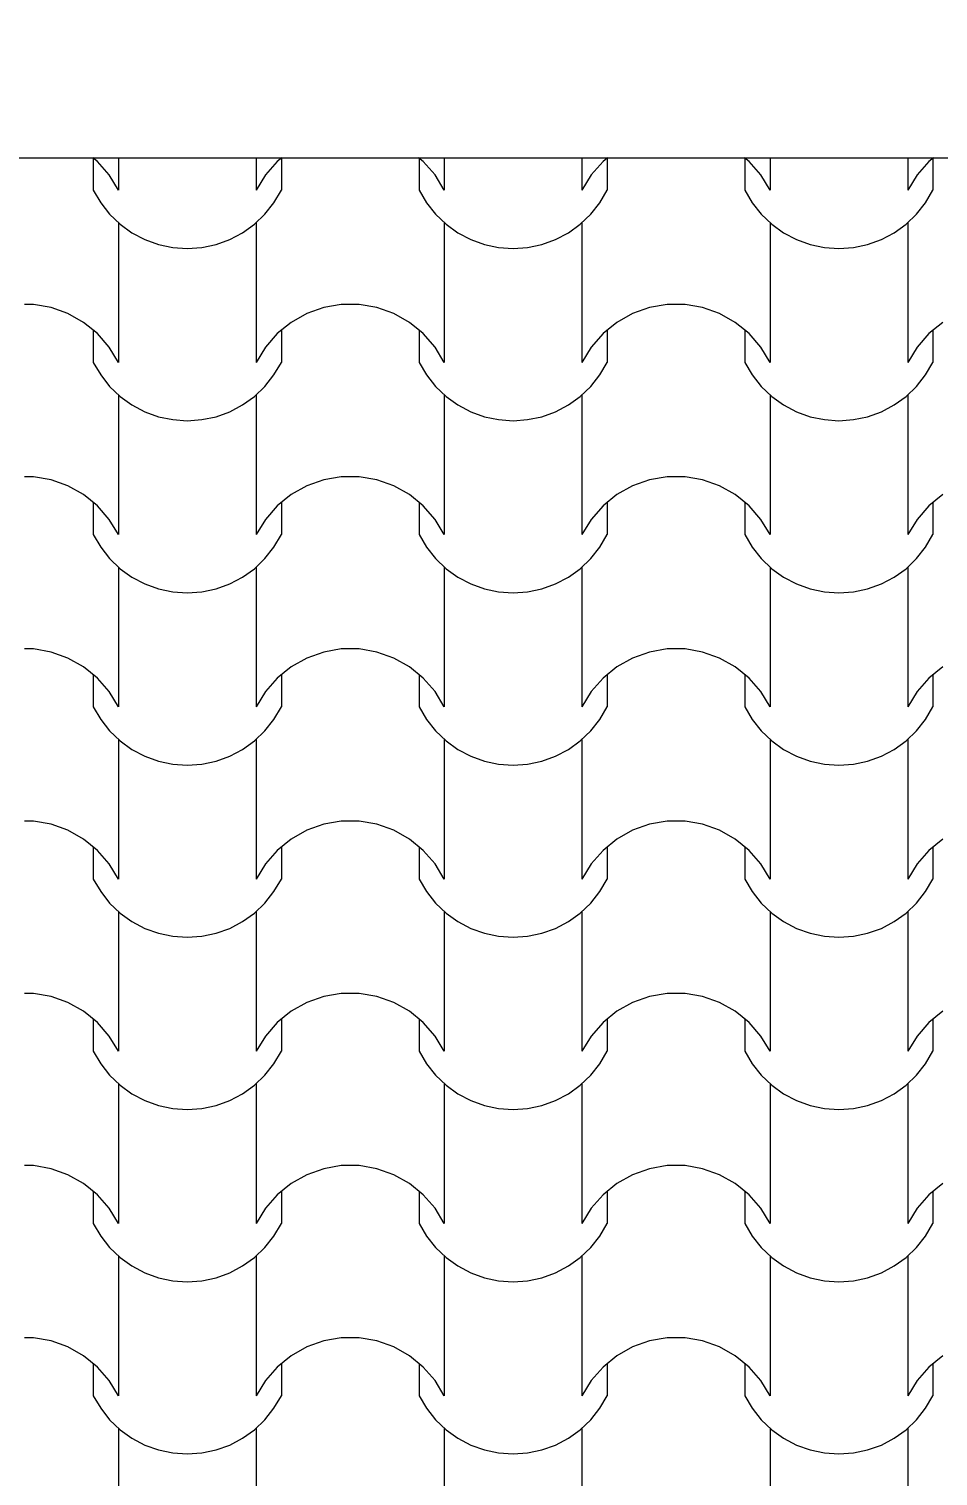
# Model space of a CAD drawing. Header units: millimetres. Extents: x 318905 to 439572, y -5133 to 105868.
# Drawn here: x 402543 to 403337, y 6484 to 7747 of the extents above; entities that cross this region are included whole.
import ezdxf

# ---------------------------------------------------------------- set-up
doc = ezdxf.new("R2010")
doc.units = ezdxf.units.MM
doc.header["$MEASUREMENT"] = 0
for name, color, linetype, lineweight in [('0_Stylo_No__98', 154, 'Continuous', 0), ('2D -  Dessin général_Stylo_No__1', 7, 'Continuous', 5), ('OMBRES_Stylo_No__1', 7, 'Continuous', 5)]:
    doc.layers.add(name, color=color, linetype=linetype, lineweight=lineweight)
doc.layers.add('OMBRES_Stylo_No__82', color=7, linetype='Continuous', lineweight=13, true_color=0xaaaaaa)
doc.styles.add('STYLE_GENERE_3', font='')
doc.styles.get('STYLE_GENERE_3').set_extended_font_data('Arial')
doc.dimstyles.new('STYLE_GENERE__1', dxfattribs={"dimtxt": 200, "dimasz": 142.5, "dimexe": 0.18, "dimexo": 500, "dimgap": 0.09, "dimtad": 0, "dimtih": 1, "dimtoh": 1, "dimlfac": 0.001, "dimzin": 0, "dimdsep": 46, "dimtxsty": 'STYLE_GENERE_3', "dimblk": 'ARROWHEAD_6', "dimblk1": 'ARROWHEAD_6', "dimblk2": 'ARROWHEAD_6', "dimcen": 0.09, "dimclrd": 154, "dimclre": 154, "dimclrt": 154, "dimazin": 0, "dimtfac": 1, "dimtdec": 4, "dimtmove": 0, "dimatfit": 3, "dimfxl": 0, "dimtolj": 1, "dimtzin": 0, "dimarcsym": 0})

# ---------------------------------------------------------------- blocks, each defined once
blk = doc.blocks.new('*X109')
at = {"layer": 'OMBRES_Stylo_No__82', "linetype": 'Continuous'}
for p, q in [((402602.9, 7631.3), (402598.9, 7634.5)), ((402599.3, 7634.2), (402599.3, 7606.2)), ((402613.2, 7619.5), (402602.9, 7631.3)), ((402621.3, 7634.5), (402621.3, 7606.2)), ((402741.6, 7634.5), (402741.6, 7606.2)), ((402760, 7631.3), (402749.7, 7619.5)), ((402763.9, 7634.5), (402760, 7631.3)), ((402763.6, 7634.2), (402763.6, 7606.2)), ((402887.4, 7631.3), (402883.4, 7634.5)), ((402883.8, 7634.2), (402883.8, 7606.2)), ((402897.7, 7619.5), (402887.4, 7631.3)), ((402905.8, 7634.5), (402905.8, 7606.2)), ((403026, 7634.5), (403026, 7606.2)), ((403044.5, 7631.3), (403034.2, 7619.5)), ((403048.4, 7634.5), (403044.5, 7631.3)), ((403048, 7634.2), (403048, 7606.2)), ((403171.9, 7631.3), (403167.9, 7634.5)), ((403168.3, 7634.2), (403168.3, 7606.2)), ((403182.1, 7619.5), (403171.9, 7631.3)), ((403190.3, 7634.5), (403190.3, 7606.2)), ((403310.5, 7634.5), (403310.5, 7606.2)), ((403328.9, 7631.3), (403318.7, 7619.5)), ((403332.9, 7634.5), (403328.9, 7631.3)), ((403332.5, 7634.2), (403332.5, 7606.2)), ((402621.3, 7606.2), (402613.2, 7619.5)), ((402749.7, 7619.5), (402741.6, 7606.2)), ((402905.8, 7606.2), (402897.7, 7619.5)), ((403034.2, 7619.5), (403026, 7606.2)), ((403190.3, 7606.2), (403182.1, 7619.5)), ((403318.7, 7619.5), (403310.5, 7606.2)), ((402599.3, 7606.2), (402605.8, 7595.2)), ((402757.1, 7595.2), (402763.6, 7606.2)), ((402883.8, 7606.2), (402890.2, 7595.2)), ((403041.6, 7595.2), (403048, 7606.2)), ((403168.3, 7606.2), (403174.7, 7595.2)), ((403326.1, 7595.2), (403332.5, 7606.2)), ((402605.8, 7595.2), (402613.6, 7585.3)), ((402749.2, 7585.3), (402757.1, 7595.2)), ((402890.2, 7595.2), (402898.1, 7585.3)), ((403033.7, 7585.3), (403041.6, 7595.2)), ((403174.7, 7595.2), (403182.6, 7585.3)), ((403318.2, 7585.3), (403326.1, 7595.2)), ((402613.6, 7585.3), (402622.8, 7576.5)), ((402740, 7576.5), (402749.2, 7585.3)), ((402898.1, 7585.3), (402907.3, 7576.5)), ((403024.5, 7576.5), (403033.7, 7585.3)), ((403182.6, 7585.3), (403191.8, 7576.5)), ((403309, 7576.5), (403318.2, 7585.3)), ((402621.3, 7577.8), (402621.3, 7516.8)), ((402622.8, 7576.5), (402633.1, 7569.1)), ((402633.1, 7569.1), (402644.4, 7563.1)), ((402718.5, 7563.1), (402729.7, 7569.1)), ((402729.7, 7569.1), (402740, 7576.5)), ((402741.6, 7577.8), (402741.6, 7516.8)), ((402905.8, 7577.8), (402905.8, 7516.8)), ((402907.3, 7576.5), (402917.6, 7569.1)), ((402917.6, 7569.1), (402928.9, 7563.1)), ((403003, 7563.1), (403014.2, 7569.1)), ((403014.2, 7569.1), (403024.5, 7576.5)), ((403026, 7577.8), (403026, 7516.8)), ((403190.3, 7577.8), (403190.3, 7516.8)), ((403191.8, 7576.5), (403202.1, 7569.1)), ((403202.1, 7569.1), (403213.3, 7563.1)), ((403287.5, 7563.1), (403298.7, 7569.1)), ((403298.7, 7569.1), (403309, 7576.5)), ((403310.5, 7577.8), (403310.5, 7516.8)), ((402644.4, 7563.1), (402656.3, 7558.8)), ((402656.3, 7558.8), (402668.8, 7556.2)), ((402668.8, 7556.2), (402681.4, 7555.3)), ((402681.4, 7555.3), (402694.1, 7556.2)), ((402694.1, 7556.2), (402706.5, 7558.8)), ((402706.5, 7558.8), (402718.5, 7563.1)), ((402928.9, 7563.1), (402940.8, 7558.8)), ((402940.8, 7558.8), (402953.2, 7556.2)), ((402953.2, 7556.2), (402965.9, 7555.3)), ((402965.9, 7555.3), (402978.6, 7556.2)), ((402978.6, 7556.2), (402991, 7558.8)), ((402991, 7558.8), (403003, 7563.1)), ((403213.3, 7563.1), (403225.3, 7558.8)), ((403225.3, 7558.8), (403237.7, 7556.2)), ((403237.7, 7556.2), (403250.4, 7555.3)), ((403250.4, 7555.3), (403263.1, 7556.2)), ((403263.1, 7556.2), (403275.5, 7558.8)), ((403275.5, 7558.8), (403287.5, 7563.1)), ((402621.3, 7516.8), (402621.3, 7455.8)), ((402741.6, 7516.8), (402741.6, 7455.8)), ((402905.8, 7516.8), (402905.8, 7455.8)), ((403026, 7516.8), (403026, 7455.8)), ((403190.3, 7516.8), (403190.3, 7455.8)), ((403310.5, 7516.8), (403310.5, 7455.8)), ((402547, 7506.3), (402539.2, 7506.3)), ((402562.4, 7503.7), (402547, 7506.3)), ((402577.1, 7498.5), (402562.4, 7503.7)), ((402800.5, 7503.7), (402785.7, 7498.5)), ((402815.9, 7506.3), (402800.5, 7503.7)), ((402823.7, 7506.3), (402815.9, 7506.3)), ((402831.5, 7506.3), (402823.7, 7506.3)), ((402846.9, 7503.7), (402831.5, 7506.3)), ((402861.6, 7498.5), (402846.9, 7503.7)), ((403084.9, 7503.7), (403070.2, 7498.5)), ((403100.3, 7506.3), (403084.9, 7503.7)), ((403108.2, 7506.3), (403100.3, 7506.3)), ((403116, 7506.3), (403108.2, 7506.3)), ((403131.4, 7503.7), (403116, 7506.3)), ((403146.1, 7498.5), (403131.4, 7503.7)), ((402590.8, 7490.8), (402577.1, 7498.5)), ((402785.7, 7498.5), (402772.1, 7490.8)), ((402875.3, 7490.8), (402861.6, 7498.5)), ((403070.2, 7498.5), (403056.6, 7490.8)), ((403159.7, 7490.8), (403146.1, 7498.5)), ((402602.9, 7481), (402590.8, 7490.8)), ((402599.3, 7483.9), (402599.3, 7455.8)), ((402613.2, 7469.2), (402602.9, 7481)), ((402760, 7481), (402749.7, 7469.2)), ((402772.1, 7490.8), (402760, 7481)), ((402763.6, 7483.9), (402763.6, 7455.8)), ((402887.4, 7481), (402875.3, 7490.8)), ((402883.8, 7483.9), (402883.8, 7455.8)), ((402897.7, 7469.2), (402887.4, 7481)), ((403044.5, 7481), (403034.2, 7469.2)), ((403056.6, 7490.8), (403044.5, 7481)), ((403048, 7483.9), (403048, 7455.8)), ((403171.9, 7481), (403159.7, 7490.8)), ((403168.3, 7483.9), (403168.3, 7455.8)), ((403182.1, 7469.2), (403171.9, 7481)), ((403328.9, 7481), (403318.7, 7469.2)), ((403341.1, 7490.8), (403328.9, 7481)), ((403332.5, 7483.9), (403332.5, 7455.8)), ((402621.3, 7455.8), (402613.2, 7469.2)), ((402749.7, 7469.2), (402741.6, 7455.8)), ((402905.8, 7455.8), (402897.7, 7469.2)), ((403034.2, 7469.2), (403026, 7455.8)), ((403190.3, 7455.8), (403182.1, 7469.2)), ((403318.7, 7469.2), (403310.5, 7455.8)), ((402599.3, 7455.8), (402605.8, 7444.9)), ((402757.1, 7444.9), (402763.6, 7455.8)), ((402883.8, 7455.8), (402890.2, 7444.9)), ((403041.6, 7444.9), (403048, 7455.8)), ((403168.3, 7455.8), (403174.7, 7444.9)), ((403326.1, 7444.9), (403332.5, 7455.8)), ((402605.8, 7444.9), (402613.6, 7434.9)), ((402749.2, 7434.9), (402757.1, 7444.9)), ((402890.2, 7444.9), (402898.1, 7434.9)), ((403033.7, 7434.9), (403041.6, 7444.9)), ((403174.7, 7444.9), (403182.6, 7434.9)), ((403318.2, 7434.9), (403326.1, 7444.9)), ((402613.6, 7434.9), (402622.8, 7426.2)), ((402740, 7426.2), (402749.2, 7434.9)), ((402898.1, 7434.9), (402907.3, 7426.2)), ((403024.5, 7426.2), (403033.7, 7434.9)), ((403182.6, 7434.9), (403191.8, 7426.2)), ((403309, 7426.2), (403318.2, 7434.9)), ((402621.3, 7427.4), (402621.3, 7366.5)), ((402622.8, 7426.2), (402633.1, 7418.7)), ((402633.1, 7418.7), (402644.4, 7412.8)), ((402718.5, 7412.8), (402729.7, 7418.7)), ((402729.7, 7418.7), (402740, 7426.2)), ((402741.6, 7427.4), (402741.6, 7366.5)), ((402905.8, 7427.4), (402905.8, 7366.5)), ((402907.3, 7426.2), (402917.6, 7418.7)), ((402917.6, 7418.7), (402928.9, 7412.8)), ((403003, 7412.8), (403014.2, 7418.7)), ((403014.2, 7418.7), (403024.5, 7426.2)), ((403026, 7427.4), (403026, 7366.5)), ((403190.3, 7427.4), (403190.3, 7366.5)), ((403191.8, 7426.2), (403202.1, 7418.7)), ((403202.1, 7418.7), (403213.3, 7412.8)), ((403287.5, 7412.8), (403298.7, 7418.7)), ((403298.7, 7418.7), (403309, 7426.2)), ((403310.5, 7427.4), (403310.5, 7366.5)), ((402644.4, 7412.8), (402656.3, 7408.5)), ((402656.3, 7408.5), (402668.8, 7405.9)), ((402668.8, 7405.9), (402681.4, 7405)), ((402681.4, 7405), (402694.1, 7405.9)), ((402694.1, 7405.9), (402706.5, 7408.5)), ((402706.5, 7408.5), (402718.5, 7412.8)), ((402928.9, 7412.8), (402940.8, 7408.5)), ((402940.8, 7408.5), (402953.2, 7405.9)), ((402953.2, 7405.9), (402965.9, 7405)), ((402965.9, 7405), (402978.6, 7405.9)), ((402978.6, 7405.9), (402991, 7408.5)), ((402991, 7408.5), (403003, 7412.8)), ((403213.3, 7412.8), (403225.3, 7408.5)), ((403225.3, 7408.5), (403237.7, 7405.9)), ((403237.7, 7405.9), (403250.4, 7405)), ((403250.4, 7405), (403263.1, 7405.9)), ((403263.1, 7405.9), (403275.5, 7408.5)), ((403275.5, 7408.5), (403287.5, 7412.8)), ((402621.3, 7366.5), (402621.3, 7305.5)), ((402741.6, 7366.5), (402741.6, 7305.5)), ((402905.8, 7366.5), (402905.8, 7305.5)), ((403026, 7366.5), (403026, 7305.5)), ((403190.3, 7366.5), (403190.3, 7305.5)), ((403310.5, 7366.5), (403310.5, 7305.5)), ((402547, 7356), (402539.2, 7356)), ((402562.4, 7353.4), (402547, 7356)), ((402577.1, 7348.1), (402562.4, 7353.4)), ((402800.5, 7353.4), (402785.7, 7348.1)), ((402815.9, 7356), (402800.5, 7353.4)), ((402823.7, 7356), (402815.9, 7356)), ((402831.5, 7356), (402823.7, 7356)), ((402846.9, 7353.4), (402831.5, 7356)), ((402861.6, 7348.1), (402846.9, 7353.4)), ((403084.9, 7353.4), (403070.2, 7348.1)), ((403100.3, 7356), (403084.9, 7353.4)), ((403108.2, 7356), (403100.3, 7356)), ((403116, 7356), (403108.2, 7356)), ((403131.4, 7353.4), (403116, 7356)), ((403146.1, 7348.1), (403131.4, 7353.4)), ((402590.8, 7340.5), (402577.1, 7348.1)), ((402602.9, 7330.6), (402590.8, 7340.5)), ((402772.1, 7340.5), (402760, 7330.6)), ((402785.7, 7348.1), (402772.1, 7340.5)), ((402875.3, 7340.5), (402861.6, 7348.1)), ((402887.4, 7330.6), (402875.3, 7340.5)), ((403056.6, 7340.5), (403044.5, 7330.6)), ((403070.2, 7348.1), (403056.6, 7340.5)), ((403159.7, 7340.5), (403146.1, 7348.1)), ((403171.9, 7330.6), (403159.7, 7340.5)), ((403341.1, 7340.5), (403328.9, 7330.6)), ((402599.3, 7333.5), (402599.3, 7305.5)), ((402613.2, 7318.8), (402602.9, 7330.6)), ((402760, 7330.6), (402749.7, 7318.8)), ((402763.6, 7333.5), (402763.6, 7305.5)), ((402883.8, 7333.5), (402883.8, 7305.5)), ((402897.7, 7318.8), (402887.4, 7330.6)), ((403044.5, 7330.6), (403034.2, 7318.8)), ((403048, 7333.5), (403048, 7305.5)), ((403168.3, 7333.5), (403168.3, 7305.5)), ((403182.1, 7318.8), (403171.9, 7330.6)), ((403328.9, 7330.6), (403318.7, 7318.8)), ((403332.5, 7333.5), (403332.5, 7305.5)), ((402621.3, 7305.5), (402613.2, 7318.8)), ((402749.7, 7318.8), (402741.6, 7305.5)), ((402905.8, 7305.5), (402897.7, 7318.8)), ((403034.2, 7318.8), (403026, 7305.5)), ((403190.3, 7305.5), (403182.1, 7318.8)), ((403318.7, 7318.8), (403310.5, 7305.5)), ((402599.3, 7305.5), (402605.8, 7294.5)), ((402757.1, 7294.5), (402763.6, 7305.5)), ((402883.8, 7305.5), (402890.2, 7294.5)), ((403041.6, 7294.5), (403048, 7305.5)), ((403168.3, 7305.5), (403174.7, 7294.5)), ((403326.1, 7294.5), (403332.5, 7305.5)), ((402605.8, 7294.5), (402613.6, 7284.6)), ((402749.2, 7284.6), (402757.1, 7294.5)), ((402890.2, 7294.5), (402898.1, 7284.6)), ((403033.7, 7284.6), (403041.6, 7294.5)), ((403174.7, 7294.5), (403182.6, 7284.6)), ((403318.2, 7284.6), (403326.1, 7294.5)), ((402613.6, 7284.6), (402622.8, 7275.8)), ((402621.3, 7277.1), (402621.3, 7216.1)), ((402740, 7275.8), (402749.2, 7284.6)), ((402741.6, 7277.1), (402741.6, 7216.1)), ((402898.1, 7284.6), (402907.3, 7275.8)), ((402905.8, 7277.1), (402905.8, 7216.1)), ((403024.5, 7275.8), (403033.7, 7284.6)), ((403026, 7277.1), (403026, 7216.1)), ((403182.6, 7284.6), (403191.8, 7275.8)), ((403190.3, 7277.1), (403190.3, 7216.1)), ((403309, 7275.8), (403318.2, 7284.6)), ((403310.5, 7277.1), (403310.5, 7216.1)), ((402622.8, 7275.8), (402633.1, 7268.4)), ((402633.1, 7268.4), (402644.4, 7262.5)), ((402718.5, 7262.5), (402729.7, 7268.4)), ((402729.7, 7268.4), (402740, 7275.8)), ((402907.3, 7275.8), (402917.6, 7268.4)), ((402917.6, 7268.4), (402928.9, 7262.5)), ((403003, 7262.5), (403014.2, 7268.4)), ((403014.2, 7268.4), (403024.5, 7275.8)), ((403191.8, 7275.8), (403202.1, 7268.4)), ((403202.1, 7268.4), (403213.3, 7262.5)), ((403287.5, 7262.5), (403298.7, 7268.4)), ((403298.7, 7268.4), (403309, 7275.8)), ((402644.4, 7262.5), (402656.3, 7258.2)), ((402656.3, 7258.2), (402668.8, 7255.5)), ((402668.8, 7255.5), (402681.4, 7254.7)), ((402681.4, 7254.7), (402694.1, 7255.5)), ((402694.1, 7255.5), (402706.5, 7258.2)), ((402706.5, 7258.2), (402718.5, 7262.5)), ((402928.9, 7262.5), (402940.8, 7258.2)), ((402940.8, 7258.2), (402953.2, 7255.5)), ((402953.2, 7255.5), (402965.9, 7254.7)), ((402965.9, 7254.7), (402978.6, 7255.5)), ((402978.6, 7255.5), (402991, 7258.2)), ((402991, 7258.2), (403003, 7262.5)), ((403213.3, 7262.5), (403225.3, 7258.2)), ((403225.3, 7258.2), (403237.7, 7255.5)), ((403237.7, 7255.5), (403250.4, 7254.7)), ((403250.4, 7254.7), (403263.1, 7255.5)), ((403263.1, 7255.5), (403275.5, 7258.2)), ((403275.5, 7258.2), (403287.5, 7262.5)), ((402621.3, 7216.1), (402621.3, 7155.2)), ((402741.6, 7216.1), (402741.6, 7155.2)), ((402905.8, 7216.1), (402905.8, 7155.2)), ((403026, 7216.1), (403026, 7155.2)), ((403190.3, 7216.1), (403190.3, 7155.2)), ((403310.5, 7216.1), (403310.5, 7155.2)), ((402547, 7205.7), (402539.2, 7205.7)), ((402562.4, 7203), (402547, 7205.7)), ((402577.1, 7197.8), (402562.4, 7203)), ((402800.5, 7203), (402785.7, 7197.8)), ((402815.9, 7205.7), (402800.5, 7203)), ((402823.7, 7205.7), (402815.9, 7205.7)), ((402831.5, 7205.7), (402823.7, 7205.7)), ((402846.9, 7203), (402831.5, 7205.7)), ((402861.6, 7197.8), (402846.9, 7203)), ((403084.9, 7203), (403070.2, 7197.8)), ((403100.3, 7205.7), (403084.9, 7203)), ((403108.2, 7205.7), (403100.3, 7205.7)), ((403116, 7205.7), (403108.2, 7205.7)), ((403131.4, 7203), (403116, 7205.7)), ((403146.1, 7197.8), (403131.4, 7203)), ((402590.8, 7190.1), (402577.1, 7197.8)), ((402602.9, 7180.3), (402590.8, 7190.1)), ((402772.1, 7190.1), (402760, 7180.3)), ((402785.7, 7197.8), (402772.1, 7190.1)), ((402875.3, 7190.1), (402861.6, 7197.8)), ((402887.4, 7180.3), (402875.3, 7190.1)), ((403056.6, 7190.1), (403044.5, 7180.3)), ((403070.2, 7197.8), (403056.6, 7190.1)), ((403159.7, 7190.1), (403146.1, 7197.8)), ((403171.9, 7180.3), (403159.7, 7190.1)), ((403341.1, 7190.1), (403328.9, 7180.3)), ((402599.3, 7183.2), (402599.3, 7155.2)), ((402613.2, 7168.5), (402602.9, 7180.3)), ((402760, 7180.3), (402749.7, 7168.5)), ((402763.6, 7183.2), (402763.6, 7155.2)), ((402883.8, 7183.2), (402883.8, 7155.2)), ((402897.7, 7168.5), (402887.4, 7180.3)), ((403044.5, 7180.3), (403034.2, 7168.5)), ((403048, 7183.2), (403048, 7155.2)), ((403168.3, 7183.2), (403168.3, 7155.2)), ((403182.1, 7168.5), (403171.9, 7180.3)), ((403328.9, 7180.3), (403318.7, 7168.5)), ((403332.5, 7183.2), (403332.5, 7155.2)), ((402621.3, 7155.2), (402613.2, 7168.5)), ((402749.7, 7168.5), (402741.6, 7155.2)), ((402905.8, 7155.2), (402897.7, 7168.5)), ((403034.2, 7168.5), (403026, 7155.2)), ((403190.3, 7155.2), (403182.1, 7168.5)), ((403318.7, 7168.5), (403310.5, 7155.2)), ((402599.3, 7155.2), (402605.8, 7144.2)), ((402757.1, 7144.2), (402763.6, 7155.2)), ((402883.8, 7155.2), (402890.2, 7144.2)), ((403041.6, 7144.2), (403048, 7155.2)), ((403168.3, 7155.2), (403174.7, 7144.2)), ((403326.1, 7144.2), (403332.5, 7155.2)), ((402605.8, 7144.2), (402613.6, 7134.3)), ((402749.2, 7134.3), (402757.1, 7144.2)), ((402890.2, 7144.2), (402898.1, 7134.3)), ((403033.7, 7134.3), (403041.6, 7144.2)), ((403174.7, 7144.2), (403182.6, 7134.3)), ((403318.2, 7134.3), (403326.1, 7144.2)), ((402613.6, 7134.3), (402622.8, 7125.5)), ((402621.3, 7126.8), (402621.3, 7065.8)), ((402622.8, 7125.5), (402633.1, 7118.1)), ((402729.7, 7118.1), (402740, 7125.5)), ((402740, 7125.5), (402749.2, 7134.3)), ((402741.6, 7126.8), (402741.6, 7065.8)), ((402898.1, 7134.3), (402907.3, 7125.5)), ((402905.8, 7126.8), (402905.8, 7065.8)), ((402907.3, 7125.5), (402917.6, 7118.1)), ((403014.2, 7118.1), (403024.5, 7125.5)), ((403024.5, 7125.5), (403033.7, 7134.3)), ((403026, 7126.8), (403026, 7065.8)), ((403182.6, 7134.3), (403191.8, 7125.5)), ((403190.3, 7126.8), (403190.3, 7065.8)), ((403191.8, 7125.5), (403202.1, 7118.1)), ((403298.7, 7118.1), (403309, 7125.5)), ((403309, 7125.5), (403318.2, 7134.3)), ((403310.5, 7126.8), (403310.5, 7065.8)), ((402633.1, 7118.1), (402644.4, 7112.1)), ((402644.4, 7112.1), (402656.3, 7107.8)), ((402706.5, 7107.8), (402718.5, 7112.1)), ((402718.5, 7112.1), (402729.7, 7118.1)), ((402917.6, 7118.1), (402928.9, 7112.1)), ((402928.9, 7112.1), (402940.8, 7107.8)), ((402991, 7107.8), (403003, 7112.1)), ((403003, 7112.1), (403014.2, 7118.1)), ((403202.1, 7118.1), (403213.3, 7112.1)), ((403213.3, 7112.1), (403225.3, 7107.8)), ((403275.5, 7107.8), (403287.5, 7112.1)), ((403287.5, 7112.1), (403298.7, 7118.1)), ((402656.3, 7107.8), (402668.8, 7105.2)), ((402668.8, 7105.2), (402681.4, 7104.3)), ((402681.4, 7104.3), (402694.1, 7105.2)), ((402694.1, 7105.2), (402706.5, 7107.8)), ((402940.8, 7107.8), (402953.2, 7105.2)), ((402953.2, 7105.2), (402965.9, 7104.3)), ((402965.9, 7104.3), (402978.6, 7105.2)), ((402978.6, 7105.2), (402991, 7107.8)), ((403225.3, 7107.8), (403237.7, 7105.2)), ((403237.7, 7105.2), (403250.4, 7104.3)), ((403250.4, 7104.3), (403263.1, 7105.2)), ((403263.1, 7105.2), (403275.5, 7107.8)), ((402621.3, 7065.8), (402621.3, 7004.8)), ((402741.6, 7065.8), (402741.6, 7004.8)), ((402905.8, 7065.8), (402905.8, 7004.8)), ((403026, 7065.8), (403026, 7004.8)), ((403190.3, 7065.8), (403190.3, 7004.8)), ((403310.5, 7065.8), (403310.5, 7004.8)), ((402547, 7055.3), (402539.2, 7055.3)), ((402562.4, 7052.7), (402547, 7055.3)), ((402577.1, 7047.4), (402562.4, 7052.7)), ((402800.5, 7052.7), (402785.7, 7047.4)), ((402815.9, 7055.3), (402800.5, 7052.7)), ((402823.7, 7055.3), (402815.9, 7055.3)), ((402831.5, 7055.3), (402823.7, 7055.3)), ((402846.9, 7052.7), (402831.5, 7055.3)), ((402861.6, 7047.4), (402846.9, 7052.7)), ((403084.9, 7052.7), (403070.2, 7047.4)), ((403100.3, 7055.3), (403084.9, 7052.7)), ((403108.2, 7055.3), (403100.3, 7055.3)), ((403116, 7055.3), (403108.2, 7055.3)), ((403131.4, 7052.7), (403116, 7055.3)), ((403146.1, 7047.4), (403131.4, 7052.7)), ((402590.8, 7039.8), (402577.1, 7047.4)), ((402602.9, 7029.9), (402590.8, 7039.8)), ((402772.1, 7039.8), (402760, 7029.9)), ((402785.7, 7047.4), (402772.1, 7039.8)), ((402875.3, 7039.8), (402861.6, 7047.4)), ((402887.4, 7029.9), (402875.3, 7039.8)), ((403056.6, 7039.8), (403044.5, 7029.9)), ((403070.2, 7047.4), (403056.6, 7039.8)), ((403159.7, 7039.8), (403146.1, 7047.4)), ((403171.9, 7029.9), (403159.7, 7039.8)), ((403341.1, 7039.8), (403328.9, 7029.9)), ((402599.3, 7032.9), (402599.3, 7004.8)), ((402613.2, 7018.2), (402602.9, 7029.9)), ((402760, 7029.9), (402749.7, 7018.2)), ((402763.6, 7032.9), (402763.6, 7004.8)), ((402883.8, 7032.9), (402883.8, 7004.8)), ((402897.7, 7018.2), (402887.4, 7029.9)), ((403044.5, 7029.9), (403034.2, 7018.2)), ((403048, 7032.9), (403048, 7004.8)), ((403168.3, 7032.9), (403168.3, 7004.8)), ((403182.1, 7018.2), (403171.9, 7029.9)), ((403328.9, 7029.9), (403318.7, 7018.2)), ((403332.5, 7032.9), (403332.5, 7004.8)), ((402621.3, 7004.8), (402613.2, 7018.2)), ((402749.7, 7018.2), (402741.6, 7004.8)), ((402905.8, 7004.8), (402897.7, 7018.2)), ((403034.2, 7018.2), (403026, 7004.8)), ((403190.3, 7004.8), (403182.1, 7018.2)), ((403318.7, 7018.2), (403310.5, 7004.8)), ((402599.3, 7004.8), (402605.8, 6993.9)), ((402757.1, 6993.9), (402763.6, 7004.8)), ((402883.8, 7004.8), (402890.2, 6993.9)), ((403041.6, 6993.9), (403048, 7004.8)), ((403168.3, 7004.8), (403174.7, 6993.9)), ((403326.1, 6993.9), (403332.5, 7004.8)), ((402605.8, 6993.9), (402613.6, 6983.9)), ((402749.2, 6983.9), (402757.1, 6993.9)), ((402890.2, 6993.9), (402898.1, 6983.9)), ((403033.7, 6983.9), (403041.6, 6993.9)), ((403174.7, 6993.9), (403182.6, 6983.9)), ((403318.2, 6983.9), (403326.1, 6993.9)), ((402613.6, 6983.9), (402622.8, 6975.1)), ((402621.3, 6976.4), (402621.3, 6915.5)), ((402622.8, 6975.1), (402633.1, 6967.7)), ((402729.7, 6967.7), (402740, 6975.1)), ((402740, 6975.1), (402749.2, 6983.9)), ((402741.6, 6976.4), (402741.6, 6915.5)), ((402898.1, 6983.9), (402907.3, 6975.1)), ((402905.8, 6976.4), (402905.8, 6915.5)), ((402907.3, 6975.1), (402917.6, 6967.7)), ((403014.2, 6967.7), (403024.5, 6975.1)), ((403024.5, 6975.1), (403033.7, 6983.9)), ((403026, 6976.4), (403026, 6915.5)), ((403182.6, 6983.9), (403191.8, 6975.1)), ((403190.3, 6976.4), (403190.3, 6915.5)), ((403191.8, 6975.1), (403202.1, 6967.7)), ((403298.7, 6967.7), (403309, 6975.1)), ((403309, 6975.1), (403318.2, 6983.9)), ((403310.5, 6976.4), (403310.5, 6915.5)), ((402633.1, 6967.7), (402644.4, 6961.8)), ((402644.4, 6961.8), (402656.3, 6957.5)), ((402706.5, 6957.5), (402718.5, 6961.8)), ((402718.5, 6961.8), (402729.7, 6967.7)), ((402917.6, 6967.7), (402928.9, 6961.8)), ((402928.9, 6961.8), (402940.8, 6957.5)), ((402991, 6957.5), (403003, 6961.8)), ((403003, 6961.8), (403014.2, 6967.7)), ((403202.1, 6967.7), (403213.3, 6961.8)), ((403213.3, 6961.8), (403225.3, 6957.5)), ((403275.5, 6957.5), (403287.5, 6961.8)), ((403287.5, 6961.8), (403298.7, 6967.7)), ((402656.3, 6957.5), (402668.8, 6954.9)), ((402668.8, 6954.9), (402681.4, 6954)), ((402681.4, 6954), (402694.1, 6954.9)), ((402694.1, 6954.9), (402706.5, 6957.5)), ((402940.8, 6957.5), (402953.2, 6954.9)), ((402953.2, 6954.9), (402965.9, 6954)), ((402965.9, 6954), (402978.6, 6954.9)), ((402978.6, 6954.9), (402991, 6957.5)), ((403225.3, 6957.5), (403237.7, 6954.9)), ((403237.7, 6954.9), (403250.4, 6954)), ((403250.4, 6954), (403263.1, 6954.9)), ((403263.1, 6954.9), (403275.5, 6957.5)), ((402621.3, 6915.5), (402621.3, 6854.5)), ((402741.6, 6915.5), (402741.6, 6854.5)), ((402905.8, 6915.5), (402905.8, 6854.5)), ((403026, 6915.5), (403026, 6854.5)), ((403190.3, 6915.5), (403190.3, 6854.5)), ((403310.5, 6915.5), (403310.5, 6854.5)), ((402547, 6905), (402539.2, 6905)), ((402562.4, 6902.3), (402547, 6905)), ((402577.1, 6897.1), (402562.4, 6902.3)), ((402800.5, 6902.3), (402785.7, 6897.1)), ((402815.9, 6905), (402800.5, 6902.3)), ((402823.7, 6905), (402815.9, 6905)), ((402831.5, 6905), (402823.7, 6905)), ((402846.9, 6902.3), (402831.5, 6905)), ((402861.6, 6897.1), (402846.9, 6902.3)), ((403084.9, 6902.3), (403070.2, 6897.1)), ((403100.3, 6905), (403084.9, 6902.3)), ((403108.2, 6905), (403100.3, 6905)), ((403116, 6905), (403108.2, 6905)), ((403131.4, 6902.3), (403116, 6905)), ((403146.1, 6897.1), (403131.4, 6902.3)), ((402590.8, 6889.5), (402577.1, 6897.1)), ((402602.9, 6879.6), (402590.8, 6889.5)), ((402772.1, 6889.5), (402760, 6879.6)), ((402785.7, 6897.1), (402772.1, 6889.5)), ((402875.3, 6889.5), (402861.6, 6897.1)), ((402887.4, 6879.6), (402875.3, 6889.5)), ((403056.6, 6889.5), (403044.5, 6879.6)), ((403070.2, 6897.1), (403056.6, 6889.5)), ((403159.7, 6889.5), (403146.1, 6897.1)), ((403171.9, 6879.6), (403159.7, 6889.5)), ((403341.1, 6889.5), (403328.9, 6879.6)), ((402599.3, 6882.5), (402599.3, 6854.5)), ((402613.2, 6867.8), (402602.9, 6879.6)), ((402760, 6879.6), (402749.7, 6867.8)), ((402763.6, 6882.5), (402763.6, 6854.5)), ((402883.8, 6882.5), (402883.8, 6854.5)), ((402897.7, 6867.8), (402887.4, 6879.6)), ((403044.5, 6879.6), (403034.2, 6867.8)), ((403048, 6882.5), (403048, 6854.5)), ((403168.3, 6882.5), (403168.3, 6854.5)), ((403182.1, 6867.8), (403171.9, 6879.6)), ((403328.9, 6879.6), (403318.7, 6867.8)), ((403332.5, 6882.5), (403332.5, 6854.5)), ((402621.3, 6854.5), (402613.2, 6867.8)), ((402749.7, 6867.8), (402741.6, 6854.5)), ((402905.8, 6854.5), (402897.7, 6867.8)), ((403034.2, 6867.8), (403026, 6854.5)), ((403190.3, 6854.5), (403182.1, 6867.8)), ((403318.7, 6867.8), (403310.5, 6854.5)), ((402599.3, 6854.5), (402605.8, 6843.5)), ((402757.1, 6843.5), (402763.6, 6854.5)), ((402883.8, 6854.5), (402890.2, 6843.5)), ((403041.6, 6843.5), (403048, 6854.5)), ((403168.3, 6854.5), (403174.7, 6843.5)), ((403326.1, 6843.5), (403332.5, 6854.5)), ((402605.8, 6843.5), (402613.6, 6833.6)), ((402749.2, 6833.6), (402757.1, 6843.5)), ((402890.2, 6843.5), (402898.1, 6833.6)), ((403033.7, 6833.6), (403041.6, 6843.5)), ((403174.7, 6843.5), (403182.6, 6833.6)), ((403318.2, 6833.6), (403326.1, 6843.5)), ((402613.6, 6833.6), (402622.8, 6824.8)), ((402621.3, 6826.1), (402621.3, 6765.1)), ((402622.8, 6824.8), (402633.1, 6817.4)), ((402729.7, 6817.4), (402740, 6824.8)), ((402740, 6824.8), (402749.2, 6833.6)), ((402741.6, 6826.1), (402741.6, 6765.1)), ((402898.1, 6833.6), (402907.3, 6824.8)), ((402905.8, 6826.1), (402905.8, 6765.1)), ((402907.3, 6824.8), (402917.6, 6817.4)), ((403014.2, 6817.4), (403024.5, 6824.8)), ((403024.5, 6824.8), (403033.7, 6833.6)), ((403026, 6826.1), (403026, 6765.1)), ((403182.6, 6833.6), (403191.8, 6824.8)), ((403190.3, 6826.1), (403190.3, 6765.1)), ((403191.8, 6824.8), (403202.1, 6817.4)), ((403298.7, 6817.4), (403309, 6824.8)), ((403309, 6824.8), (403318.2, 6833.6)), ((403310.5, 6826.1), (403310.5, 6765.1)), ((402633.1, 6817.4), (402644.4, 6811.5)), ((402644.4, 6811.5), (402656.3, 6807.2)), ((402706.5, 6807.2), (402718.5, 6811.5)), ((402718.5, 6811.5), (402729.7, 6817.4)), ((402917.6, 6817.4), (402928.9, 6811.5)), ((402928.9, 6811.5), (402940.8, 6807.2)), ((402991, 6807.2), (403003, 6811.5)), ((403003, 6811.5), (403014.2, 6817.4)), ((403202.1, 6817.4), (403213.3, 6811.5)), ((403213.3, 6811.5), (403225.3, 6807.2)), ((403275.5, 6807.2), (403287.5, 6811.5)), ((403287.5, 6811.5), (403298.7, 6817.4)), ((402656.3, 6807.2), (402668.8, 6804.5)), ((402668.8, 6804.5), (402681.4, 6803.7)), ((402681.4, 6803.7), (402694.1, 6804.5)), ((402694.1, 6804.5), (402706.5, 6807.2)), ((402940.8, 6807.2), (402953.2, 6804.5)), ((402953.2, 6804.5), (402965.9, 6803.7)), ((402965.9, 6803.7), (402978.6, 6804.5)), ((402978.6, 6804.5), (402991, 6807.2)), ((403225.3, 6807.2), (403237.7, 6804.5)), ((403237.7, 6804.5), (403250.4, 6803.7)), ((403250.4, 6803.7), (403263.1, 6804.5)), ((403263.1, 6804.5), (403275.5, 6807.2)), ((402621.3, 6765.1), (402621.3, 6704.2)), ((402741.6, 6765.1), (402741.6, 6704.2)), ((402905.8, 6765.1), (402905.8, 6704.2)), ((403026, 6765.1), (403026, 6704.2)), ((403190.3, 6765.1), (403190.3, 6704.2)), ((403310.5, 6765.1), (403310.5, 6704.2)), ((402547, 6754.7), (402539.2, 6754.7)), ((402562.4, 6752), (402547, 6754.7)), ((402577.1, 6746.8), (402562.4, 6752)), ((402590.8, 6739.1), (402577.1, 6746.8)), ((402785.7, 6746.8), (402772.1, 6739.1)), ((402800.5, 6752), (402785.7, 6746.8)), ((402815.9, 6754.7), (402800.5, 6752)), ((402823.7, 6754.7), (402815.9, 6754.7)), ((402831.5, 6754.7), (402823.7, 6754.7)), ((402846.9, 6752), (402831.5, 6754.7)), ((402861.6, 6746.8), (402846.9, 6752)), ((402875.3, 6739.1), (402861.6, 6746.8)), ((403070.2, 6746.8), (403056.6, 6739.1)), ((403084.9, 6752), (403070.2, 6746.8)), ((403100.3, 6754.7), (403084.9, 6752)), ((403108.2, 6754.7), (403100.3, 6754.7)), ((403116, 6754.7), (403108.2, 6754.7)), ((403131.4, 6752), (403116, 6754.7)), ((403146.1, 6746.8), (403131.4, 6752)), ((403159.7, 6739.1), (403146.1, 6746.8)), ((402602.9, 6729.3), (402590.8, 6739.1)), ((402772.1, 6739.1), (402760, 6729.3)), ((402887.4, 6729.3), (402875.3, 6739.1)), ((403056.6, 6739.1), (403044.5, 6729.3)), ((403171.9, 6729.3), (403159.7, 6739.1)), ((403341.1, 6739.1), (403328.9, 6729.3)), ((402599.3, 6732.2), (402599.3, 6704.2)), ((402613.2, 6717.5), (402602.9, 6729.3)), ((402760, 6729.3), (402749.7, 6717.5)), ((402763.6, 6732.2), (402763.6, 6704.2)), ((402883.8, 6732.2), (402883.8, 6704.2)), ((402897.7, 6717.5), (402887.4, 6729.3)), ((403044.5, 6729.3), (403034.2, 6717.5)), ((403048, 6732.2), (403048, 6704.2)), ((403168.3, 6732.2), (403168.3, 6704.2)), ((403182.1, 6717.5), (403171.9, 6729.3)), ((403328.9, 6729.3), (403318.7, 6717.5)), ((403332.5, 6732.2), (403332.5, 6704.2)), ((402621.3, 6704.2), (402613.2, 6717.5)), ((402749.7, 6717.5), (402741.6, 6704.2)), ((402905.8, 6704.2), (402897.7, 6717.5)), ((403034.2, 6717.5), (403026, 6704.2)), ((403190.3, 6704.2), (403182.1, 6717.5)), ((403318.7, 6717.5), (403310.5, 6704.2)), ((402599.3, 6704.2), (402605.8, 6693.2)), ((402757.1, 6693.2), (402763.6, 6704.2)), ((402883.8, 6704.2), (402890.2, 6693.2)), ((403041.6, 6693.2), (403048, 6704.2)), ((403168.3, 6704.2), (403174.7, 6693.2)), ((403326.1, 6693.2), (403332.5, 6704.2)), ((402605.8, 6693.2), (402613.6, 6683.2)), ((402613.6, 6683.2), (402622.8, 6674.5)), ((402740, 6674.5), (402749.2, 6683.2)), ((402749.2, 6683.2), (402757.1, 6693.2)), ((402890.2, 6693.2), (402898.1, 6683.2)), ((402898.1, 6683.2), (402907.3, 6674.5)), ((403024.5, 6674.5), (403033.7, 6683.2)), ((403033.7, 6683.2), (403041.6, 6693.2)), ((403174.7, 6693.2), (403182.6, 6683.2)), ((403182.6, 6683.2), (403191.8, 6674.5)), ((403309, 6674.5), (403318.2, 6683.2)), ((403318.2, 6683.2), (403326.1, 6693.2)), ((402621.3, 6675.8), (402621.3, 6614.8)), ((402622.8, 6674.5), (402633.1, 6667.1)), ((402729.7, 6667.1), (402740, 6674.5)), ((402741.6, 6675.8), (402741.6, 6614.8)), ((402905.8, 6675.8), (402905.8, 6614.8)), ((402907.3, 6674.5), (402917.6, 6667.1)), ((403014.2, 6667.1), (403024.5, 6674.5)), ((403026, 6675.8), (403026, 6614.8)), ((403190.3, 6675.8), (403190.3, 6614.8)), ((403191.8, 6674.5), (403202.1, 6667.1)), ((403298.7, 6667.1), (403309, 6674.5)), ((403310.5, 6675.8), (403310.5, 6614.8)), ((402633.1, 6667.1), (402644.4, 6661.1)), ((402644.4, 6661.1), (402656.3, 6656.8)), ((402706.5, 6656.8), (402718.5, 6661.1)), ((402718.5, 6661.1), (402729.7, 6667.1)), ((402917.6, 6667.1), (402928.9, 6661.1)), ((402928.9, 6661.1), (402940.8, 6656.8)), ((402991, 6656.8), (403003, 6661.1)), ((403003, 6661.1), (403014.2, 6667.1)), ((403202.1, 6667.1), (403213.3, 6661.1)), ((403213.3, 6661.1), (403225.3, 6656.8)), ((403275.5, 6656.8), (403287.5, 6661.1)), ((403287.5, 6661.1), (403298.7, 6667.1)), ((402656.3, 6656.8), (402668.8, 6654.2)), ((402668.8, 6654.2), (402681.4, 6653.3)), ((402681.4, 6653.3), (402694.1, 6654.2)), ((402694.1, 6654.2), (402706.5, 6656.8)), ((402940.8, 6656.8), (402953.2, 6654.2)), ((402953.2, 6654.2), (402965.9, 6653.3)), ((402965.9, 6653.3), (402978.6, 6654.2)), ((402978.6, 6654.2), (402991, 6656.8)), ((403225.3, 6656.8), (403237.7, 6654.2)), ((403237.7, 6654.2), (403250.4, 6653.3)), ((403250.4, 6653.3), (403263.1, 6654.2)), ((403263.1, 6654.2), (403275.5, 6656.8)), ((402621.3, 6614.8), (402621.3, 6553.8)), ((402741.6, 6614.8), (402741.6, 6553.8)), ((402905.8, 6614.8), (402905.8, 6553.8)), ((403026, 6614.8), (403026, 6553.8)), ((403190.3, 6614.8), (403190.3, 6553.8)), ((403310.5, 6614.8), (403310.5, 6553.8)), ((402547, 6604.3), (402539.2, 6604.3)), ((402562.4, 6601.7), (402547, 6604.3)), ((402577.1, 6596.4), (402562.4, 6601.7)), ((402590.8, 6588.8), (402577.1, 6596.4)), ((402785.7, 6596.4), (402772.1, 6588.8)), ((402800.5, 6601.7), (402785.7, 6596.4)), ((402815.9, 6604.3), (402800.5, 6601.7)), ((402823.7, 6604.3), (402815.9, 6604.3)), ((402831.5, 6604.3), (402823.7, 6604.3)), ((402846.9, 6601.7), (402831.5, 6604.3)), ((402861.6, 6596.4), (402846.9, 6601.7)), ((402875.3, 6588.8), (402861.6, 6596.4)), ((403070.2, 6596.4), (403056.6, 6588.8)), ((403084.9, 6601.7), (403070.2, 6596.4)), ((403100.3, 6604.3), (403084.9, 6601.7)), ((403108.2, 6604.3), (403100.3, 6604.3)), ((403116, 6604.3), (403108.2, 6604.3)), ((403131.4, 6601.7), (403116, 6604.3)), ((403146.1, 6596.4), (403131.4, 6601.7)), ((403159.7, 6588.8), (403146.1, 6596.4)), ((402602.9, 6578.9), (402590.8, 6588.8)), ((402599.3, 6581.8), (402599.3, 6553.8)), ((402772.1, 6588.8), (402760, 6578.9)), ((402763.6, 6581.8), (402763.6, 6553.8)), ((402887.4, 6578.9), (402875.3, 6588.8)), ((402883.8, 6581.8), (402883.8, 6553.8)), ((403056.6, 6588.8), (403044.5, 6578.9)), ((403048, 6581.8), (403048, 6553.8)), ((403171.9, 6578.9), (403159.7, 6588.8)), ((403168.3, 6581.8), (403168.3, 6553.8)), ((403341.1, 6588.8), (403328.9, 6578.9)), ((403332.5, 6581.8), (403332.5, 6553.8)), ((402613.2, 6567.2), (402602.9, 6578.9)), ((402760, 6578.9), (402749.7, 6567.2)), ((402897.7, 6567.2), (402887.4, 6578.9)), ((403044.5, 6578.9), (403034.2, 6567.2)), ((403182.1, 6567.2), (403171.9, 6578.9)), ((403328.9, 6578.9), (403318.7, 6567.2)), ((402621.3, 6553.8), (402613.2, 6567.2)), ((402749.7, 6567.2), (402741.6, 6553.8)), ((402905.8, 6553.8), (402897.7, 6567.2)), ((403034.2, 6567.2), (403026, 6553.8)), ((403190.3, 6553.8), (403182.1, 6567.2)), ((403318.7, 6567.2), (403310.5, 6553.8)), ((402599.3, 6553.8), (402605.8, 6542.9)), ((402757.1, 6542.9), (402763.6, 6553.8)), ((402883.8, 6553.8), (402890.2, 6542.9)), ((403041.6, 6542.9), (403048, 6553.8)), ((403168.3, 6553.8), (403174.7, 6542.9)), ((403326.1, 6542.9), (403332.5, 6553.8)), ((402605.8, 6542.9), (402613.6, 6532.9)), ((402613.6, 6532.9), (402622.8, 6524.1)), ((402740, 6524.1), (402749.2, 6532.9)), ((402749.2, 6532.9), (402757.1, 6542.9)), ((402890.2, 6542.9), (402898.1, 6532.9)), ((402898.1, 6532.9), (402907.3, 6524.1)), ((403024.5, 6524.1), (403033.7, 6532.9)), ((403033.7, 6532.9), (403041.6, 6542.9)), ((403174.7, 6542.9), (403182.6, 6532.9)), ((403182.6, 6532.9), (403191.8, 6524.1)), ((403309, 6524.1), (403318.2, 6532.9)), ((403318.2, 6532.9), (403326.1, 6542.9)), ((402621.3, 6525.4), (402621.3, 6464.5)), ((402622.8, 6524.1), (402633.1, 6516.7)), ((402729.7, 6516.7), (402740, 6524.1)), ((402741.6, 6525.4), (402741.6, 6464.5)), ((402905.8, 6525.4), (402905.8, 6464.5)), ((402907.3, 6524.1), (402917.6, 6516.7)), ((403014.2, 6516.7), (403024.5, 6524.1)), ((403026, 6525.4), (403026, 6464.5)), ((403190.3, 6525.4), (403190.3, 6464.5)), ((403191.8, 6524.1), (403202.1, 6516.7)), ((403298.7, 6516.7), (403309, 6524.1)), ((403310.5, 6525.4), (403310.5, 6464.5)), ((402633.1, 6516.7), (402644.4, 6510.8)), ((402644.4, 6510.8), (402656.3, 6506.5)), ((402656.3, 6506.5), (402668.8, 6503.9)), ((402694.1, 6503.9), (402706.5, 6506.5)), ((402706.5, 6506.5), (402718.5, 6510.8)), ((402718.5, 6510.8), (402729.7, 6516.7)), ((402917.6, 6516.7), (402928.9, 6510.8)), ((402928.9, 6510.8), (402940.8, 6506.5)), ((402940.8, 6506.5), (402953.2, 6503.9)), ((402978.6, 6503.9), (402991, 6506.5)), ((402991, 6506.5), (403003, 6510.8)), ((403003, 6510.8), (403014.2, 6516.7)), ((403202.1, 6516.7), (403213.3, 6510.8)), ((403213.3, 6510.8), (403225.3, 6506.5)), ((403225.3, 6506.5), (403237.7, 6503.9)), ((403263.1, 6503.9), (403275.5, 6506.5)), ((403275.5, 6506.5), (403287.5, 6510.8)), ((403287.5, 6510.8), (403298.7, 6516.7)), ((402668.8, 6503.9), (402681.4, 6503)), ((402681.4, 6503), (402694.1, 6503.9)), ((402953.2, 6503.9), (402965.9, 6503)), ((402965.9, 6503), (402978.6, 6503.9)), ((403237.7, 6503.9), (403250.4, 6503)), ((403250.4, 6503), (403263.1, 6503.9))]:
    blk.add_line(p, q, dxfattribs=at)
blk = doc.blocks.new('Hachure_27', base_point=(0, 4000))
at = {"layer": 'OMBRES_Stylo_No__1', "linetype": 'Continuous'}
blk.add_line((399582.6, 7634.5), (406899.6, 7634.5), dxfattribs=at)
at = {"layer": 'OMBRES_Stylo_No__82', "linetype": 'Continuous'}
blk.add_blockref('*X109', (0, 0), dxfattribs=at)
blk = doc.blocks.new('*D131')
at = {"layer": '0_Stylo_No__98', "linetype": 'Continuous'}
for p, q in [((408082.7, 7634.5), (408082.7, 7747)), ((408157.7, 7559.5), (408007.7, 7709.5)), ((408223.3, 7634.5), (407582.7, 7634.5)), ((408082.7, 3678.3), (408082.7, 7634.5)), ((408082.7, -552.4), (408082.7, 3403.7)), ((408007.7, -477.4), (408157.7, -627.4)), ((408582.7, -552.4), (407942.1, -552.4)), ((408082.7, -664.9), (408082.7, -552.4))]:
    blk.add_line(p, q, dxfattribs=at)
at = {"layer": '0_Stylo_No__98', "insert": (407815.8, 3441), "char_height": 200, "attachment_point": 7, "style": 'STYLE_GENERE_3'}
blk.add_mtext('\\A1;{\\pql;\\fArial|b0|i0|c0|p34;8,19}', dxfattribs=at)
blk = doc.blocks.new('ARROWHEAD_6')
at = {"color": 0, "linetype": 'Continuous', "lineweight": 0}
for p, q in [((-0.5, -0.5), (0.5, 0.5)), ((0, 0), (-1, 0))]:
    blk.add_line(p, q, dxfattribs=at)

msp = doc.modelspace()

# ---------------------------------------------------------------- linework, layer by layer
at = {"layer": '2D -  Dessin général_Stylo_No__1', "linetype": 'Continuous'}
msp.add_line((391104.519, 7634.463), (406899.616, 7634.516), dxfattribs=at)

# ---------------------------------------------------------------- block references
at = {"layer": 'OMBRES_Stylo_No__82', "linetype": 'Continuous'}
msp.add_blockref('Hachure_27', (0, 4000), dxfattribs=at)

# ---------------------------------------------------------------- dimensions: what is measured, and where the dimension line sits
at = {"color": 154, "linetype": 'Continuous', "lineweight": 0}
dim = msp.add_linear_dim(base=(408082.725, 7634.463), p1=(408761.305, -552.434), p2=(391104.519, 7634.463), angle=90, dimstyle='STYLE_GENERE__1', dxfattribs=at)
dim.commit()
dim.dimension.update_dxf_attribs({"geometry": '*D131', "text_midpoint": (408110.923, 3541.014), "dimtype": 160})

doc.saveas('drawing.dxf')
